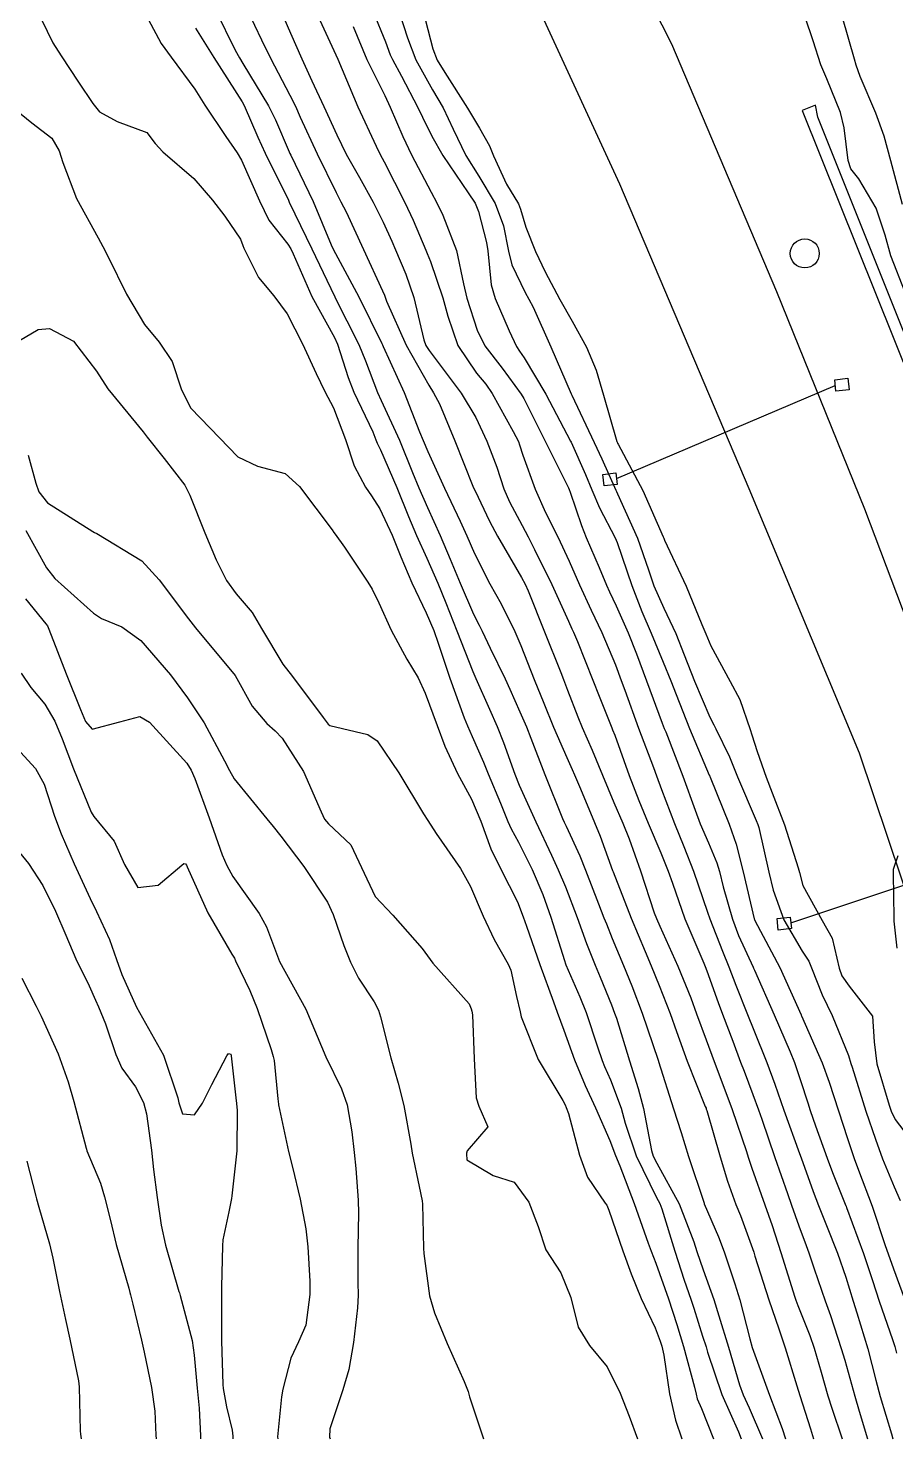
# Model space of a CAD drawing. Header units: metres. Extents: x 307586 to 320046, y 7427249 to 7434250.
# Drawn here: x 319443.3 to 319479.8, y 7427250 to 7427309.3 of the extents above; entities that cross this region are included whole.
import ezdxf

# ---------------------------------------------------------------- set-up
doc = ezdxf.new("R2010")
doc.units = ezdxf.units.M
doc.header["$MEASUREMENT"] = 0
for name, color, linetype in [('Canaleta de Drenagem', 151, 'Continuous'), ('Curvas de Nivel 1m', 11, 'Continuous'), ('Curvas de Nivel 5m', 15, 'Continuous'), ('Linha Férrea', 20, 'Continuous'), ('Portico', 45, 'Continuous'), ('Postes', 20, 'Continuous')]:
    doc.layers.add(name, color=color, linetype=linetype)

msp = doc.modelspace()

# ---------------------------------------------------------------- linework, layer by layer
at = {"layer": 'Canaleta de Drenagem'}
msp.add_lwpolyline([(319495.242, 7427249.95), (319492.669, 7427259.183), (319487.921, 7427274.529), (319480.984, 7427294.494), (319476.537, 7427305.573), (319476.438, 7427306.073), (319475.886, 7427305.851), (319480.516, 7427294.318), (319487.446, 7427274.373), (319492.189, 7427259.042), (319494.723, 7427249.95)], dxfattribs=at)
at = {"layer": 'Curvas de Nivel 1m', "flags": 128}
for points, elevation in [([(319451.186, 7427310.082), (319452.016, 7427308.393), (319452.188, 7427308.071), (319452.329, 7427307.834), (319453.415, 7427306.053), (319453.71, 7427305.462), (319454.284, 7427304.111), (319454.318, 7427304.04), (319454.349, 7427303.972), (319455.288, 7427302.03), (319456.054, 7427300.203), (319456.136, 7427300.021), (319456.231, 7427299.832), (319457.212, 7427298.01), (319458.184, 7427296.053), (319458.213, 7427295.99), (319458.248, 7427295.924), (319459.123, 7427293.98), (319459.778, 7427292.334), (319459.925, 7427291.972), (319460.128, 7427291.498), (319460.831, 7427289.963), (319461.49, 7427288.566), (319461.766, 7427287.953), (319462.082, 7427287.213), (319462.728, 7427285.94), (319463.208, 7427285.086), (319463.781, 7427283.924), (319464.034, 7427283.337), (319464.606, 7427281.914), (319465.001, 7427280.911), (319465.417, 7427279.906), (319465.98, 7427278.628), (319466.204, 7427278.125), (319466.304, 7427277.895), (319466.55, 7427277.305), (319467.146, 7427275.882), (319467.373, 7427275.314), (319467.901, 7427273.87), (319467.922, 7427273.816), (319468.679, 7427271.862), (319469.27, 7427270.465), (319469.531, 7427269.853), (319469.865, 7427269.033), (319470.324, 7427267.845), (319470.592, 7427267.092), (319471.041, 7427265.838), (319471.804, 7427263.934), (319471.834, 7427263.86), (319471.846, 7427263.829), (319471.865, 7427263.766), (319472.428, 7427261.82), (319472.734, 7427260.787), (319473.096, 7427259.81), (319473.284, 7427259.343), (319473.736, 7427258.117), (319473.847, 7427257.799), (319473.896, 7427257.633), (319474.481, 7427255.792), (319474.902, 7427254.576), (319475.167, 7427253.785), (319475.659, 7427252.177), (319475.781, 7427251.778), (319476.231, 7427250.363), (319476.353, 7427249.95)], 838), ([(319452.527, 7427310.067), (319453.119, 7427308.836), (319453.501, 7427308.052), (319454.31, 7427306.506), (319454.547, 7427306.038), (319454.754, 7427305.58), (319455.468, 7427304.028), (319456.259, 7427302.41), (319456.462, 7427302.018), (319456.679, 7427301.586), (319457.42, 7427300.008), (319458.216, 7427298.259), (319458.295, 7427298.08), (319458.322, 7427297.998), (319458.384, 7427297.824), (319459.208, 7427295.98), (319460.166, 7427294.295), (319460.367, 7427293.968), (319460.616, 7427293.506), (319461.263, 7427291.959), (319462.024, 7427290.041), (319462.066, 7427289.95), (319462.112, 7427289.845), (319462.724, 7427288.566), (319463.061, 7427287.935), (319464.067, 7427286.205), (319464.217, 7427285.918), (319464.343, 7427285.634), (319465.038, 7427283.91), (319465.723, 7427282.197), (319465.84, 7427281.902), (319466.008, 7427281.457), (319466.437, 7427280.333), (319466.622, 7427279.891), (319467.037, 7427278.938), (319467.472, 7427277.878), (319467.956, 7427276.735), (319468.329, 7427275.866), (319468.6, 7427275.2), (319469.079, 7427273.858), (319469.658, 7427272.091), (319469.745, 7427271.851), (319469.89, 7427271.527), (319470.643, 7427269.842), (319471.189, 7427268.508), (319471.441, 7427267.834), (319471.837, 7427266.741), (319472.171, 7427265.825), (319472.633, 7427264.639), (319472.937, 7427263.813), (319473.535, 7427262.045), (319473.609, 7427261.802), (319473.648, 7427261.678), (319473.768, 7427261.341), (319474.315, 7427259.794), (319474.613, 7427258.922), (319474.988, 7427257.787), (319475.57, 7427255.916), (319475.616, 7427255.781), (319475.701, 7427255.559), (319476.208, 7427254.292), (319476.387, 7427253.769), (319476.684, 7427252.749), (319476.963, 7427251.76), (319477.126, 7427251.236), (319477.565, 7427249.95)], 837), ([(319457.825, 7427310.005), (319458.34, 7427308.752), (319458.539, 7427308.201), (319458.631, 7427307.996), (319459.01, 7427307.302), (319459.706, 7427305.979), (319459.903, 7427305.58), (319460.291, 7427304.781), (319460.753, 7427303.965), (319461.826, 7427302.388), (319462.114, 7427301.951), (319462.249, 7427301.6), (319462.596, 7427300.304), (319462.651, 7427299.944), (319462.794, 7427298.516), (319462.959, 7427297.939), (319463.547, 7427296.575), (319463.85, 7427295.925), (319463.986, 7427295.728), (319464.178, 7427295.449), (319465.085, 7427293.911), (319466.133, 7427291.939), (319466.152, 7427291.9), (319466.767, 7427290.538), (319467.034, 7427289.886), (319467.354, 7427289.13), (319468.008, 7427287.871), (319468.09, 7427287.678), (319468.706, 7427285.864), (319469.136, 7427284.775), (319469.525, 7427283.855), (319470.025, 7427282.643), (319470.35, 7427281.847), (319470.577, 7427281.274), (319471.144, 7427279.838), (319471.973, 7427277.885), (319471.989, 7427277.846), (319471.997, 7427277.83), (319472.01, 7427277.791), (319472.809, 7427275.817), (319473.103, 7427274.981), (319473.401, 7427273.808), (319473.866, 7427271.827), (319473.876, 7427271.8), (319473.893, 7427271.766), (319474.945, 7427269.789), (319475.834, 7427267.799), (319475.841, 7427267.78), (319475.853, 7427267.757), (319476.719, 7427265.767), (319477.016, 7427264.963), (319477.406, 7427263.756), (319477.785, 7427262.586), (319478.07, 7427261.747), (319478.259, 7427261.254), (319478.836, 7427259.739), (319479.384, 7427258.086), (319479.503, 7427257.732), (319479.724, 7427257.102), (319480.238, 7427255.722)], 833), ([(319458.914, 7427309.992), (319459.263, 7427308.907), (319459.613, 7427307.981), (319460.314, 7427306.724), (319460.771, 7427305.965), (319461.188, 7427305.067), (319461.718, 7427303.956), (319462.27, 7427303.094), (319462.964, 7427301.939), (319463.309, 7427301), (319463.512, 7427299.931), (319463.653, 7427299.355), (319464.216, 7427298.202), (319464.378, 7427297.918), (319464.552, 7427297.572), (319465.296, 7427295.909), (319466.163, 7427293.933), (319466.172, 7427293.909), (319466.182, 7427293.88), (319467.123, 7427291.885), (319467.442, 7427291.196), (319468.042, 7427289.871), (319468.063, 7427289.821), (319468.111, 7427289.727), (319468.954, 7427287.861), (319469.413, 7427286.517), (319469.632, 7427285.854), (319470.053, 7427284.906), (319470.56, 7427283.845), (319470.921, 7427282.95), (319471.351, 7427281.837), (319471.998, 7427280.323), (319472.161, 7427279.993), (319472.254, 7427279.826), (319472.82, 7427278.656), (319473.16, 7427277.812), (319473.945, 7427275.971), (319474.02, 7427275.799), (319474.059, 7427275.681), (319474.481, 7427273.794), (319474.658, 7427273.046), (319475.115, 7427271.788), (319475.88, 7427270.468), (319476.159, 7427270.059), (319476.28, 7427269.774), (319476.731, 7427268.636), (319477.147, 7427267.761), (319477.828, 7427266.083), (319477.935, 7427265.749), (319477.981, 7427265.589), (319478.558, 7427263.742), (319478.97, 7427262.554), (319479.266, 7427261.735), (319479.761, 7427260.56), (319480.011, 7427259.981)], 832), ([(319443.863, 7427309.682), (319444.338, 7427308.699), (319444.682, 7427308.157), (319445.417, 7427307.048), (319446.023, 7427306.143), (319446.299, 7427305.794), (319447.038, 7427305.39), (319448.291, 7427304.932), (319448.643, 7427304.471), (319448.959, 7427304.11), (319450.266, 7427302.994), (319451.056, 7427302.082), (319451.579, 7427301.41), (319452.237, 7427300.442), (319452.338, 7427300.172), (319452.374, 7427300.068), (319452.995, 7427298.832), (319453.634, 7427298.049), (319454.202, 7427297.291), (319454.84, 7427296.033), (319455.415, 7427294.783), (319455.787, 7427294.024), (319456.153, 7427293.342), (319456.658, 7427292.012), (319457.02, 7427290.904), (319457.503, 7427289.999), (319457.757, 7427289.643), (319458.104, 7427289.084), (319458.622, 7427287.985), (319458.992, 7427287.068), (319459.449, 7427285.976), (319460.05, 7427284.707), (319460.371, 7427283.967), (319460.562, 7427283.438), (319461.055, 7427281.96), (319461.658, 7427280.292), (319461.791, 7427279.952), (319461.988, 7427279.502), (319462.467, 7427278.432), (319462.666, 7427277.94), (319463.182, 7427276.704), (319463.496, 7427275.927), (319463.632, 7427275.617), (319463.934, 7427275.055), (319464.518, 7427273.914), (319464.961, 7427272.856), (319465.298, 7427271.906), (319465.875, 7427270.074), (319465.917, 7427269.943), (319465.933, 7427269.899), (319466.525, 7427268.555), (319466.786, 7427267.886), (319467.261, 7427266.449), (319467.457, 7427265.875), (319467.563, 7427265.616), (319467.815, 7427265.062), (319468.256, 7427263.865), (319468.43, 7427263.227), (319468.894, 7427261.859), (319469.755, 7427260.099), (319469.884, 7427259.849), (319469.969, 7427259.629), (319470.52, 7427257.842), (319470.916, 7427256.631), (319471.189, 7427255.828), (319471.315, 7427255.441), (319471.687, 7427254.272), (319471.834, 7427253.818), (319471.897, 7427253.6), (319472.507, 7427251.811), (319473.202, 7427250.24), (319473.315, 7427249.95)], 841), ([(319450.345, 7427309.327), (319451.118, 7427308.082), (319452.305, 7427306.217), (319452.384, 7427306.069), (319452.96, 7427304.731), (319453.269, 7427304.055), (319454.254, 7427302.079), (319454.274, 7427302.04), (319454.29, 7427302.002), (319455.242, 7427300.03), (319456.195, 7427298.039), (319456.203, 7427298.02), (319456.213, 7427298.003), (319457.218, 7427296.004), (319457.498, 7427295.322), (319458.009, 7427293.992), (319458.158, 7427293.653), (319458.925, 7427291.982), (319459.479, 7427290.617), (319459.738, 7427289.974), (319460.105, 7427289.149), (319460.648, 7427287.964), (319461.061, 7427286.978), (319461.479, 7427285.956), (319462.05, 7427284.656), (319462.287, 7427284.188), (319462.414, 7427283.944), (319462.747, 7427283.224), (319463.372, 7427281.93), (319463.576, 7427281.494), (319463.999, 7427280.54), (319464.273, 7427279.917), (319464.462, 7427279.441), (319465.052, 7427277.909), (319465.795, 7427276.051), (319465.859, 7427275.901), (319465.941, 7427275.731), (319466.519, 7427274.482), (319466.762, 7427273.887), (319467.312, 7427272.469), (319467.538, 7427271.875), (319467.638, 7427271.621), (319467.884, 7427271.008), (319468.362, 7427269.865), (319468.713, 7427269.013), (319469.15, 7427267.857), (319469.823, 7427265.882), (319469.835, 7427265.85), (319469.84, 7427265.832), (319470.47, 7427263.843), (319470.792, 7427262.836), (319471.104, 7427261.837), (319471.753, 7427259.872), (319471.762, 7427259.839), (319472.364, 7427258.446), (319472.597, 7427257.817), (319473.048, 7427256.474), (319473.256, 7427255.804), (319473.686, 7427254.155), (319473.779, 7427253.799), (319473.835, 7427253.644), (319474.511, 7427251.791), (319475.044, 7427250.38), (319475.183, 7427249.95)], 839), ([(319454.059, 7427309.754), (319454.344, 7427309.111), (319454.824, 7427308.035), (319455.245, 7427307.105), (319455.743, 7427306.026), (319456.291, 7427304.826), (319456.69, 7427304.016), (319457.244, 7427303.034), (319457.824, 7427302.004), (319458.244, 7427301.158), (319458.601, 7427300.359), (319458.758, 7427299.992), (319459.201, 7427298.963), (319459.54, 7427297.98), (319459.956, 7427296.204), (319460.04, 7427295.971), (319460.181, 7427295.753), (319461.531, 7427293.956), (319462.148, 7427292.938), (319462.607, 7427291.943), (319463.022, 7427290.837), (319463.328, 7427289.932), (319463.566, 7427289.387), (319464.098, 7427288.394), (319464.347, 7427287.917), (319464.619, 7427287.38), (319465.342, 7427285.907), (319466.047, 7427284.357), (319466.189, 7427284.043), (319466.255, 7427283.897), (319466.419, 7427283.512), (319467.069, 7427281.884), (319467.333, 7427281.207), (319467.873, 7427279.872), (319467.904, 7427279.784), (319467.99, 7427279.564), (319468.603, 7427277.864), (319469.002, 7427276.815), (319469.399, 7427275.855), (319469.931, 7427274.612), (319470.244, 7427273.847), (319470.418, 7427273.342), (319470.937, 7427271.84), (319471.741, 7427269.964), (319471.802, 7427269.831), (319471.871, 7427269.646), (319472.341, 7427268.306), (319472.525, 7427267.82), (319472.962, 7427266.688), (319473.292, 7427265.808), (319473.436, 7427265.423), (319473.809, 7427264.447), (319474.049, 7427263.798), (319474.188, 7427263.405), (319474.737, 7427261.79), (319475.267, 7427260.275), (319475.438, 7427259.783), (319475.744, 7427258.915), (319476.045, 7427258.085), (319476.162, 7427257.774), (319476.394, 7427257.098), (319476.849, 7427255.763), (319477.072, 7427255.134), (319477.528, 7427253.752), (319477.675, 7427253.255), (319478.096, 7427251.746), (319478.284, 7427251.106), (319478.639, 7427249.95)], 836), ([(319456.973, 7427309.387), (319457.559, 7427308.008), (319458.31, 7427306.491), (319458.543, 7427305.996), (319459.065, 7427304.763), (319459.44, 7427303.983), (319460.26, 7427302.415), (319460.496, 7427301.968), (319460.758, 7427301.455), (319461.333, 7427299.959), (319461.62, 7427298.555), (319461.759, 7427297.955), (319462.193, 7427296.603), (319462.527, 7427295.945), (319463.249, 7427295.009), (319464.056, 7427293.922), (319464.16, 7427293.736), (319465.07, 7427291.911), (319466.038, 7427289.976), (319466.071, 7427289.9), (319466.112, 7427289.791), (319466.59, 7427288.384), (319466.792, 7427287.89), (319467.332, 7427286.623), (319467.646, 7427285.876), (319467.777, 7427285.591), (319468.054, 7427285.013), (319468.559, 7427283.865), (319468.909, 7427282.982), (319469.328, 7427281.857), (319469.995, 7427280.063), (319470.079, 7427279.849), (319470.136, 7427279.704), (319470.858, 7427277.841), (319471.378, 7427276.409), (319471.592, 7427275.834), (319471.935, 7427275.034), (319472.287, 7427274.185), (319472.397, 7427273.823), (319472.55, 7427273.184), (319472.951, 7427271.814), (319473.209, 7427271.133), (319473.818, 7427269.801), (319473.836, 7427269.764), (319473.872, 7427269.673), (319474.697, 7427267.792), (319475.372, 7427266.242), (319475.554, 7427265.783), (319475.815, 7427265.028), (319476.122, 7427264.091), (319476.226, 7427263.774), (319476.447, 7427263.116), (319476.934, 7427261.763), (319477.162, 7427261.154), (319477.727, 7427259.75), (319477.737, 7427259.735), (319477.752, 7427259.687), (319478.464, 7427257.743), (319478.844, 7427256.611), (319479.131, 7427255.736), (319479.687, 7427254.127), (319479.784, 7427253.829), (319479.816, 7427253.728), (319479.86, 7427253.548)], 834), ([(319460.024, 7427309.649), (319460.338, 7427308.453), (319460.512, 7427307.968), (319460.835, 7427307.456), (319461.796, 7427305.955), (319462.295, 7427305.115), (319462.718, 7427304.374), (319462.893, 7427303.941), (319463.44, 7427302.757), (319463.936, 7427301.925), (319464.028, 7427301.701), (319464.243, 7427300.946), (319464.653, 7427299.916), (319465.067, 7427299.069), (319465.683, 7427297.905), (319466.199, 7427296.983), (319466.806, 7427295.891), (319467.213, 7427294.924), (319467.518, 7427293.88), (319468.083, 7427291.922), (319468.103, 7427291.87), (319468.113, 7427291.85), (319468.132, 7427291.812), (319469.175, 7427289.859), (319470.037, 7427287.907), (319470.058, 7427287.85), (319470.092, 7427287.766), (319470.992, 7427285.841), (319471.663, 7427284.218), (319471.822, 7427283.832), (319472.035, 7427283.331), (319472.858, 7427281.817), (319473.256, 7427281.061), (319473.694, 7427279.804), (319473.761, 7427279.573), (319473.984, 7427278.871), (319474.374, 7427277.796), (319474.616, 7427277.14), (319475.139, 7427275.788), (319475.72, 7427273.987), (319475.767, 7427273.782), (319475.915, 7427273.234), (319476.725, 7427271.768), (319477.143, 7427271.019), (319477.443, 7427269.756), (319477.546, 7427269.431), (319477.865, 7427268.995), (319478.841, 7427267.74), (319478.917, 7427266.659), (319479.032, 7427265.738), (319479.548, 7427263.99), (319479.634, 7427263.732), (319479.798, 7427263.386), (319481.072, 7427261.717)], 831), ([(319480.218, 7427298.202), (319479.614, 7427299.736), (319479.374, 7427300.611), (319479.005, 7427301.743), (319478.275, 7427302.974), (319477.928, 7427303.404), (319477.826, 7427303.757), (319477.654, 7427305.124), (319477.495, 7427305.768), (319476.916, 7427307.182), (319476.665, 7427307.777), (319476.343, 7427308.789), (319476.003, 7427309.783)], 831), ([(319480.104, 7427301.892), (319479.617, 7427303.737), (319479.335, 7427304.782), (319478.983, 7427305.75), (319478.326, 7427307.291), (319478.155, 7427307.762), (319478.082, 7427308.016), (319477.579, 7427309.768)], 832), ([(319442.395, 7427306.189), (319443.454, 7427305.332), (319444.288, 7427304.692), (319444.597, 7427304.157), (319444.758, 7427303.673), (319445.33, 7427302.149), (319446.236, 7427300.492), (319446.444, 7427300.138), (319446.667, 7427299.697), (319447.436, 7427298.128), (319448.194, 7427296.855), (319448.816, 7427296.111), (319449.36, 7427295.288), (319449.753, 7427294.096), (319450.151, 7427293.32), (319451.346, 7427292.078), (319452.125, 7427291.278), (319452.949, 7427290.885), (319454.118, 7427290.577), (319454.714, 7427290.034), (319456.095, 7427288.21), (319456.169, 7427288.094), (319456.218, 7427288.018), (319456.615, 7427287.482), (319457.596, 7427285.997), (319457.777, 7427285.711), (319458.054, 7427285.138), (319458.578, 7427283.985), (319459.241, 7427282.762), (319459.721, 7427281.973), (319460.007, 7427281.338), (319460.515, 7427279.965), (319460.845, 7427279.1), (319461.367, 7427277.956), (319461.957, 7427276.876), (319462.36, 7427275.944), (319462.776, 7427274.782), (319463.194, 7427273.931), (319463.902, 7427272.545), (319464.142, 7427271.918), (319464.275, 7427271.531), (319464.843, 7427269.91), (319465.418, 7427268.344), (319465.572, 7427267.903), (319465.842, 7427267.145), (319466.3, 7427265.893), (319466.746, 7427264.819), (319467.187, 7427263.879), (319467.782, 7427262.5), (319468.027, 7427261.867), (319468.202, 7427261.432), (319468.808, 7427259.859), (319469.405, 7427258.185), (319469.525, 7427257.852), (319469.725, 7427257.345), (319470.26, 7427255.842), (319470.61, 7427254.754), (319470.891, 7427253.832), (319471.354, 7427252.128), (319471.417, 7427251.824), (319471.465, 7427251.636), (319471.647, 7427251.219), (319472.15, 7427249.95)], 842), ([(319442.934, 7427296.179), (319443.717, 7427296.64), (319444.191, 7427296.679), (319445.205, 7427296.15), (319446.17, 7427294.886), (319446.65, 7427294.135), (319448.136, 7427292.325), (319448.307, 7427292.108), (319449.018, 7427291.207), (319449.888, 7427290.092), (319450.109, 7427289.672), (319450.731, 7427288.084), (319451.208, 7427286.946), (319451.65, 7427286.074), (319452.057, 7427285.517), (319452.723, 7427284.733), (319453.123, 7427284.054), (319454.021, 7427282.553), (319454.419, 7427282.036), (319455.709, 7427280.31), (319455.932, 7427280.021), (319455.992, 7427279.97), (319457.592, 7427279.599), (319457.986, 7427279.322), (319458.901, 7427277.981), (319459.947, 7427276.258), (319460.118, 7427275.968), (319460.472, 7427275.43), (319461.491, 7427273.954), (319461.912, 7427273.196), (319462.451, 7427271.942), (319462.916, 7427270.968), (319463.511, 7427269.925), (319463.615, 7427269.668), (319463.859, 7427268.571), (319464.003, 7427267.918), (319464.058, 7427267.709), (319464.768, 7427265.911), (319465.806, 7427264.182), (319465.904, 7427263.999), (319465.952, 7427263.898), (319466.049, 7427263.646), (319466.51, 7427261.889), (319466.84, 7427260.961), (319467.587, 7427259.872), (319467.659, 7427259.778), (319467.75, 7427259.566), (319468.334, 7427257.864), (319468.687, 7427256.892), (319469.11, 7427255.856), (319469.691, 7427254.623), (319469.904, 7427254.065), (319469.968, 7427253.846), (319470.057, 7427253.464), (319470.297, 7427251.84), (319470.545, 7427250.74), (319470.819, 7427249.95)], 843), ([(319443.294, 7427291.342), (319443.617, 7427290.167), (319443.751, 7427289.807), (319444.105, 7427289.336), (319446.019, 7427288.141), (319446.092, 7427288.097), (319446.185, 7427288.045), (319448.075, 7427286.906), (319448.815, 7427286.102), (319450.047, 7427284.456), (319450.337, 7427284.087), (319452.013, 7427282.07), (319452.725, 7427280.784), (319453.344, 7427280.05), (319453.692, 7427279.747), (319453.987, 7427279.437), (319454.891, 7427278.031), (319455.635, 7427276.336), (319455.771, 7427276.022), (319455.941, 7427275.828), (319456.881, 7427274.954), (319457.326, 7427273.999), (319457.905, 7427272.777), (319458.65, 7427271.982), (319459.879, 7427270.579), (319460.336, 7427269.965), (319461.856, 7427268.26), (319461.95, 7427268.044), (319461.977, 7427267.948), (319462.003, 7427267.796), (319462.075, 7427265.946), (319462.164, 7427264.302), (319462.275, 7427263.943), (319462.65, 7427263.077), (319461.775, 7427262.063), (319461.749, 7427261.974), (319461.747, 7427261.95), (319461.77, 7427261.684), (319462.867, 7427261.037), (319463.761, 7427260.757), (319464.371, 7427259.914), (319464.764, 7427258.889), (319465.087, 7427257.906), (319465.718, 7427256.931), (319466.147, 7427255.893), (319466.449, 7427254.647), (319466.927, 7427253.881), (319467.669, 7427252.974), (319468.221, 7427251.864), (319468.602, 7427250.902), (319468.945, 7427249.95)], 844), ([(319443.178, 7427285.297), (319444.044, 7427284.251), (319444.114, 7427284.159), (319444.172, 7427284.028), (319444.899, 7427282.151), (319445.504, 7427280.639), (319445.715, 7427280.143), (319445.99, 7427279.81), (319447.158, 7427280.123), (319447.995, 7427280.353), (319448.4, 7427280.106), (319449.976, 7427278.379), (319450.163, 7427278.088), (319450.311, 7427277.743), (319450.911, 7427276.08), (319451.47, 7427274.532), (319451.659, 7427274.073), (319451.916, 7427273.613), (319453.022, 7427272.053), (319453.334, 7427271.495), (319453.873, 7427270.04), (319454.981, 7427268.029), (319455.823, 7427266.02), (319456.484, 7427264.684), (319456.731, 7427264.006), (319456.919, 7427262.87), (319457.017, 7427262.001), (319457.095, 7427261.328), (319457.186, 7427259.999), (319457.2, 7427259.45), (319457.182, 7427257.998), (319457.18, 7427256.529), (319457.185, 7427255.998), (319457.155, 7427255.456), (319456.987, 7427254), (319456.797, 7427252.872), (319456.541, 7427252.007), (319455.992, 7427250.37), (319455.989, 7427250.015), (319456.01, 7427249.95)], 846), ([(319443.005, 7427282.175), (319443.411, 7427281.573), (319444, 7427280.87), (319444.422, 7427280.156), (319444.725, 7427279.413), (319445.203, 7427278.148), (319445.946, 7427276.322), (319446.061, 7427276.138), (319446.91, 7427275.103), (319447.349, 7427274.119), (319447.909, 7427273.155), (319448.767, 7427273.244), (319449.77, 7427274.092), (319449.855, 7427274.16), (319449.923, 7427274.146), (319449.961, 7427274.09), (319449.985, 7427274.026), (319450.853, 7427272.08), (319451.876, 7427270.343), (319451.978, 7427270.172), (319452.03, 7427270.068), (319452.625, 7427268.823), (319452.938, 7427268.054), (319453.533, 7427266.338), (319453.615, 7427266.043), (319453.648, 7427265.869), (319453.805, 7427264.255), (319453.83, 7427264.04), (319453.838, 7427264.004), (319454.259, 7427262.035), (319454.422, 7427261.377), (319454.751, 7427260.03), (319454.979, 7427258.789), (319455.075, 7427258.027), (319455.156, 7427256.581), (319455.156, 7427256.025), (319454.987, 7427254.73), (319454.682, 7427254.03), (319454.357, 7427253.349), (319454.022, 7427252.036), (319453.966, 7427251.721), (319453.799, 7427250.038), (319453.811, 7427249.95)], 847), ([(319442.817, 7427279.013), (319443.609, 7427278.165), (319443.963, 7427277.495), (319444.4, 7427276.155), (319444.683, 7427275.405), (319445.237, 7427274.147), (319445.901, 7427272.693), (319446.177, 7427272.136), (319446.716, 7427270.962), (319447.012, 7427270.123), (319447.241, 7427269.494), (319447.853, 7427268.11), (319448.995, 7427266.098), (319449.59, 7427264.307), (319449.637, 7427264.092), (319449.796, 7427263.626), (319450.302, 7427263.578), (319450.63, 7427264.082), (319451.033, 7427264.856), (319451.659, 7427266.072), (319451.73, 7427266.165), (319451.824, 7427266.14), (319451.847, 7427266.07), (319452.042, 7427264.303), (319452.069, 7427264.066), (319452.098, 7427263.766), (319452.077, 7427262.065), (319451.866, 7427260.18), (319451.851, 7427260.069), (319451.747, 7427259.504), (319451.489, 7427258.318), (319451.474, 7427258.073), (319451.433, 7427256.347), (319451.43, 7427256.073), (319451.432, 7427254.326), (319451.442, 7427254.072), (319451.497, 7427252.23), (319451.511, 7427252.071), (319451.645, 7427251.293), (319451.883, 7427250.313), (319451.909, 7427250.066), (319451.915, 7427249.95)], 848), ([(319442.684, 7427274.932), (319443.303, 7427274.169), (319443.909, 7427273.234), (319444.453, 7427272.154), (319444.887, 7427271.146), (319445.307, 7427270.146), (319445.862, 7427269.019), (319446.133, 7427268.413), (319446.256, 7427268.134), (319446.556, 7427267.415), (319446.99, 7427266.122), (319447.246, 7427265.547), (319447.809, 7427264.767), (319448.151, 7427264.107), (319448.271, 7427263.63), (319448.487, 7427262.103), (319448.576, 7427261.29), (319448.721, 7427260.1), (319448.899, 7427258.941), (319449.078, 7427258.097), (319449.645, 7427256.149), (319449.668, 7427256.09), (319449.702, 7427255.985), (319450.201, 7427254.085), (319450.287, 7427253.471), (319450.406, 7427252.082), (319450.49, 7427251.236), (319450.552, 7427250.081), (319450.553, 7427249.95)], 849), ([(319479.886, 7427270.605), (319479.762, 7427271.731), (319479.754, 7427271.882), (319479.726, 7427273.732), (319479.729, 7427273.928), (319479.931, 7427274.493)], 831), ([(319443.238, 7427261.639), (319443.613, 7427260.162), (319443.645, 7427260.055), (319443.748, 7427259.704), (319444.188, 7427258.155), (319444.331, 7427257.547), (319444.618, 7427256.151), (319444.864, 7427254.976), (319445.044, 7427254.146), (319445.416, 7427252.383), (319445.449, 7427252.142), (319445.489, 7427250.286), (319445.498, 7427250.141), (319445.531, 7427249.95)], 851)]:
    msp.add_lwpolyline(points, dxfattribs=dict(at, elevation=elevation))
at = {"layer": 'Curvas de Nivel 5m', "flags": 128}
for points, elevation in [([(319455.41, 7427310.029), (319456.333, 7427308.02), (319457.178, 7427306.011), (319457.941, 7427304.349), (319458.118, 7427304.002), (319458.278, 7427303.699), (319459.15, 7427301.987), (319459.499, 7427301.234), (319460.039, 7427299.973), (319460.099, 7427299.839), (319460.228, 7427299.501), (319460.754, 7427297.965), (319460.96, 7427297.204), (319461.392, 7427295.958), (319462.171, 7427294.798), (319462.561, 7427294.338), (319462.836, 7427293.94), (319463.719, 7427292.347), (319463.933, 7427291.923), (319463.987, 7427291.778), (319464.127, 7427291.342), (319464.639, 7427289.915), (319465.074, 7427288.939), (319465.592, 7427287.905), (319466.078, 7427286.883), (319466.514, 7427285.893), (319466.997, 7427284.83), (319467.445, 7427283.879), (319468.023, 7427282.523), (319468.269, 7427281.867), (319468.415, 7427281.46), (319468.996, 7427279.86), (319469.62, 7427278.21), (319469.753, 7427277.852), (319469.964, 7427277.28), (319470.501, 7427275.844), (319470.896, 7427274.878), (319471.309, 7427273.836), (319471.897, 7427272.11), (319471.99, 7427271.829), (319472.527, 7427270.468), (319472.794, 7427269.816), (319473.095, 7427269.041), (319473.576, 7427267.804), (319473.843, 7427267.155), (319474.391, 7427265.794), (319474.731, 7427264.874), (319475.115, 7427263.787), (319475.776, 7427261.959), (319475.836, 7427261.779), (319476.35, 7427260.362), (319476.571, 7427259.768), (319476.903, 7427258.921), (319477.364, 7427257.756), (319477.718, 7427256.746), (319478.033, 7427255.747), (319478.191, 7427255.252), (319478.647, 7427253.74), (319478.98, 7427252.42), (319479.161, 7427251.735), (319479.637, 7427250.154), (319479.701, 7427249.95)], 835), ([(319448.349, 7427309.695), (319448.9, 7427308.673), (319449.31, 7427308.105), (319450.313, 7427306.756), (319450.732, 7427306.086), (319451.611, 7427304.755), (319452.093, 7427304.072), (319452.278, 7427303.765), (319453.039, 7427302.058), (319453.43, 7427301.237), (319454.235, 7427300.224), (319454.355, 7427300.039), (319454.452, 7427299.817), (319455.234, 7427298.03), (319456.187, 7427296.307), (319456.317, 7427296.018), (319456.773, 7427294.615), (319457.009, 7427294.007), (319457.802, 7427292.331), (319457.939, 7427291.993), (319457.992, 7427291.853), (319458.129, 7427291.569), (319458.811, 7427289.983), (319459.311, 7427288.768), (319459.644, 7427287.974), (319460.079, 7427287.011), (319460.541, 7427285.965), (319460.88, 7427285.136), (319461.337, 7427283.957), (319462.017, 7427282.246), (319462.14, 7427281.948), (319462.713, 7427280.652), (319463.041, 7427279.934), (319463.315, 7427279.258), (319463.782, 7427277.923), (319463.966, 7427277.461), (319464.673, 7427275.913), (319465.325, 7427274.51), (319465.604, 7427273.903), (319465.912, 7427273.186), (319466.41, 7427271.892), (319466.798, 7427270.802), (319467.164, 7427269.881), (319467.375, 7427269.385), (319467.856, 7427268.212), (319467.988, 7427267.869), (319468.063, 7427267.654), (319468.614, 7427265.862), (319468.978, 7427264.691), (319469.202, 7427263.856), (319469.541, 7427262.087), (319469.615, 7427261.852), (319469.77, 7427261.547), (319470.701, 7427259.841), (319471.325, 7427258.246), (319471.455, 7427257.833), (319471.721, 7427257.063), (319472.165, 7427255.815), (319472.378, 7427255.131), (319472.78, 7427253.809), (319473.246, 7427252.217), (319473.393, 7427251.803), (319473.647, 7427251.247), (319474.218, 7427249.95)], 840), ([(319443.2, 7427288.173), (319444.07, 7427286.611), (319444.419, 7427286.156), (319446.048, 7427284.692), (319446.388, 7427284.477), (319447.242, 7427284.122), (319448.034, 7427283.546), (319449.282, 7427282.097), (319450.003, 7427281.142), (319450.706, 7427280.083), (319451.566, 7427278.485), (319451.771, 7427278.072), (319451.968, 7427277.731), (319453.339, 7427276.049), (319453.617, 7427275.722), (319453.936, 7427275.313), (319454.899, 7427274.03), (319455.901, 7427272.542), (319456.132, 7427272.016), (319456.58, 7427270.71), (319456.862, 7427270.005), (319457.199, 7427269.333), (319457.856, 7427268.345), (319458.042, 7427267.988), (319458.133, 7427267.703), (319458.569, 7427265.983), (319458.872, 7427264.919), (319459.114, 7427263.977), (319459.405, 7427262.347), (319459.468, 7427261.973), (319459.759, 7427260.571), (319459.881, 7427259.969), (319459.896, 7427259.824), (319459.937, 7427257.968), (319459.949, 7427257.749), (319460.196, 7427255.965), (319460.401, 7427255.258), (319460.939, 7427253.957), (319461.659, 7427252.357), (319461.815, 7427251.938), (319461.876, 7427251.712), (319462.464, 7427249.95)], 845), ([(319443.03, 7427269.338), (319443.627, 7427268.163), (319443.847, 7427267.735), (319444.557, 7427266.153), (319444.979, 7427264.98), (319445.22, 7427264.146), (319445.733, 7427262.181), (319445.747, 7427262.14), (319445.772, 7427262.066), (319446.334, 7427260.707), (319446.516, 7427260.129), (319446.758, 7427259.14), (319447.003, 7427258.121), (319447.533, 7427256.286), (319447.58, 7427256.112), (319447.604, 7427256.013), (319447.698, 7427255.614), (319448.062, 7427254.106), (319448.185, 7427253.595), (319448.486, 7427252.102), (319448.628, 7427251.115), (319448.677, 7427250.1), (319448.68, 7427249.95)], 850)]:
    msp.add_lwpolyline(points, dxfattribs=dict(at, elevation=elevation))
at = {"layer": 'Linha Férrea'}
for points in [[(319492.186, 7427249.95), (319491.53, 7427252.397), (319488.996, 7427260.334), (319485.945, 7427268.831), (319482.8, 7427277.754), (319478.525, 7427289.074), (319474.817, 7427298.227), (319470.402, 7427308.654), (319465.52, 7427318.233), (319460.354, 7427328.475), (319455.424, 7427338.518), (319450.493, 7427348.143), (319445, 7427358.19), (319440.775, 7427366.921), (319436.269, 7427375.232), (319432.181, 7427383.263), (319427.252, 7427393.451), (319423.073, 7427403.312), (319419.13, 7427412.796), (319415.653, 7427421.102), (319412.081, 7427430.92), (319407.997, 7427443.509), (319403.96, 7427458.91)], [(319402.075, 7427449.926), (319404.939, 7427439.83), (319408.179, 7427430.062), (319412.028, 7427420.014), (319415.08, 7427411.658), (319419.213, 7427401.233), (319423.86, 7427391.326), (319428.65, 7427381.322), (319433.112, 7427371.885), (319439.026, 7427361.23), (319445.739, 7427348.369), (319451.139, 7427337.75), (319456.452, 7427327.373), (319461.57, 7427317.134), (319468.189, 7427302.764), (319473.636, 7427289.945), (319478.282, 7427278.818), (319482.459, 7427266.378), (319487.481, 7427251.257), (319487.819, 7427249.95)]]:
    msp.add_lwpolyline(points, dxfattribs=at)
at = {"layer": 'Portico'}
for points in [[(319477.252, 7427294.524), (319477.805, 7427294.584), (319477.857, 7427294.104), (319477.305, 7427294.044)], [(319467.487, 7427290.541), (319468.04, 7427290.601), (319468.092, 7427290.121), (319467.54, 7427290.061)], [(319474.827, 7427271.843), (319475.379, 7427271.903), (319475.432, 7427271.423), (319474.879, 7427271.363)]]:
    msp.add_lwpolyline(points, close=True, dxfattribs=at)
for points in [[(319468.066, 7427290.361), (319477.279, 7427294.284)], [(319475.406, 7427271.663), (319484.867, 7427274.822)]]:
    msp.add_lwpolyline(points, dxfattribs=at)
at = {"layer": 'Postes'}
msp.add_circle((319475.992, 7427299.84), 0.611, dxfattribs=at)

doc.saveas('drawing.dxf')
